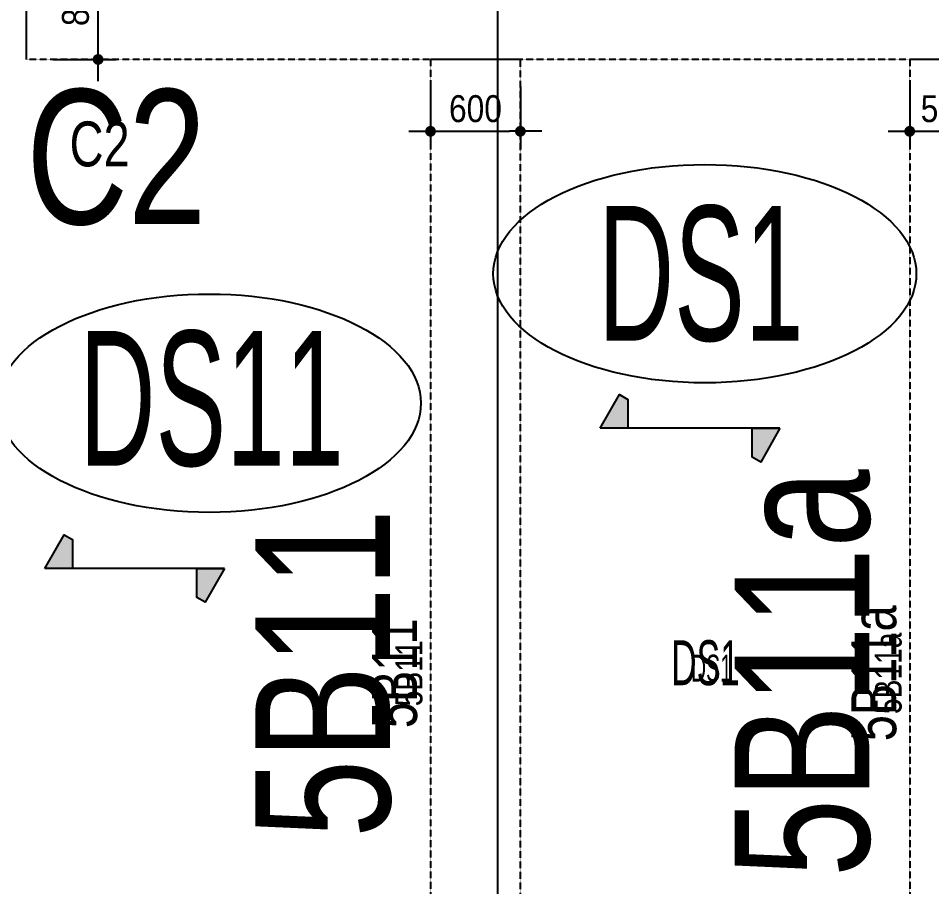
# Model space of a CAD drawing. Header units: millimetres. Extents: x 90970 to 179136, y 102485 to 153500.
# Drawn here: x 167701 to 173801, y 138179 to 143980 of the extents above; entities that cross this region are included whole.
import ezdxf
from ezdxf.enums import TextEntityAlignment as Align

# ---------------------------------------------------------------- set-up
doc = ezdxf.new("R2010")
doc.units = ezdxf.units.MM
doc.linetypes.add('HID', pattern=[2.3, 1.5, -0.8])
doc.layers.get('Defpoints').update_dxf_attribs({"color": 159})
for name, color, linetype in [('^DECK', 130, 'Continuous'), ('A-CEN', 1, 'Continuous'), ('BEAM-TEXT', 4, 'Continuous'), ('BEAM-TEXT @ 100', 4, 'Continuous'), ('BEAM-TEXT @ 300', 4, 'Continuous'), ('BEAM-TEXT @ 60', 4, 'Continuous'), ('COLUMN-TEXT', 2, 'Continuous'), ('COLUMN-TEXT @ 100', 2, 'Continuous'), ('COLUMN-TEXT @ 300', 2, 'Continuous'), ('COLUMN-TEXT @ 60', 2, 'Continuous'), ('DECK-PL', 4, 'Continuous'), ('DECK-SLAB', 4, 'Continuous'), ('DECK-SLAB @ 100', 4, 'Continuous'), ('DECK-SLAB @ 300', 4, 'Continuous'), ('DECK-SLAB @ 60', 4, 'Continuous'), ('보(beam)', 4, 'HID'), ('보(girder)', 7, 'HID')]:
    doc.layers.add(name, color=color, linetype=linetype)
doc.styles.add('Gdim', font='Dotum.ttf', dxfattribs={"width": 0.9})
doc.styles.add('Gtx', font='Dotum.ttf')
doc.dimstyles.new('Gdim200', dxfattribs={"dimscale": 200, "dimtxt": 3, "dimasz": 1.2, "dimexe": 2, "dimexo": 3, "dimgap": 1, "dimtad": 1, "dimdsep": 46, "dimlunit": 6, "dimtxsty": 'Gdim', "dimblk1": '_CIDOT', "dimblk2": '_CIDOT', "dimsah": 1, "dimcen": 2.5, "dimdle": 2, "dimclrd": 1, "dimclre": 1, "dimclrt": 3, "dimazin": 2, "dimtfac": 1, "dimtix": 1, "dimtmove": 2, "dimatfit": 3, "dimldrblk": '_CIDOT', "dimfxl": 0, "dimtolj": 1, "dimtzin": 0, "dimarcsym": 0})

# ---------------------------------------------------------------- blocks, each defined once
blk = doc.blocks.new('_CIDOT')
at = {"color": 0, "linetype": 'ByBlock'}
blk.add_line((2, 0), (-1, 0), dxfattribs=at)
at = {"color": 0, "linetype": 'ByBlock', "const_width": 0.5}
blk.add_lwpolyline([(-0.25, 0, 1), (0.25, 0, 1)], format="xyb", close=True, dxfattribs=at)
blk = doc.blocks.new('*D305')
at = {"layer": 'Defpoints', "color": 155, "lineweight": -2, "transparency": 16777216}
for p, q in [((-1725.5, 800), (-1305.5, 800)), ((-1425.5, 72), (-1425.5, 728)), ((-1725.5, 0), (-1305.5, 0))]:
    blk.add_line(p, q, dxfattribs=at)
at = {"layer": 'Defpoints', "color": 0, "transparency": 16777216}
for p in [(-1905.5, 800), (-1425.5, 800), (-1905.5, 0)]:
    blk.add_point(p, dxfattribs=at)
at = {"layer": 'Defpoints', "color": 155, "lineweight": -2, "transparency": 16777216, "xscale": 71.99999999999994, "yscale": 71.99999999999994, "zscale": 71.99999999999994}
for p, rotation in [((-1425.5, 800), 90), ((-1425.5, 0), 270)]:
    blk.add_blockref('_CIDOT', p, dxfattribs=dict(at, rotation=rotation))
at = {"layer": 'Defpoints', "color": 3, "transparency": 16777216, "insert": (-1575.6, 400), "char_height": 180, "attachment_point": 5, "rotation": 90, "style": 'Gdim'}
blk.add_mtext('\\A1;{\\C155;800}', dxfattribs=at)
blk = doc.blocks.new('*D335')
at = {"layer": 'Defpoints', "color": 155, "lineweight": -2, "transparency": 16777216}
for p, q in [((-887.9, 600), (-467.9, 600)), ((-587.9, 72), (-587.9, 528)), ((-887.9, 0), (-467.9, 0))]:
    blk.add_line(p, q, dxfattribs=at)
at = {"layer": 'Defpoints', "color": 0, "transparency": 16777216}
for p in [(-1067.9, 600), (-587.9, 600), (-1067.9, 0)]:
    blk.add_point(p, dxfattribs=at)
at = {"layer": 'Defpoints', "color": 155, "lineweight": -2, "transparency": 16777216, "xscale": 71.99999999999994, "yscale": 71.99999999999994, "zscale": 71.99999999999994}
for p, rotation in [((-587.9, 600), 90), ((-587.9, 0), 270)]:
    blk.add_blockref('_CIDOT', p, dxfattribs=dict(at, rotation=rotation))
at = {"layer": 'Defpoints', "color": 3, "transparency": 16777216, "insert": (-738, 300), "char_height": 180, "attachment_point": 5, "rotation": 90, "style": 'Gdim'}
blk.add_mtext('\\A1;{\\C155;600}', dxfattribs=at)
blk = doc.blocks.new('*U1108')
at = {"layer": 'BEAM-TEXT @ 100', "style": 'Gtx', "width": 0.8}
blk.add_text('5B11', height=300, rotation=90, dxfattribs=at).set_placement((170453.6, 139605), align=Align.BOTTOM_CENTER)
at = {"layer": 'BEAM-TEXT @ 300', "style": 'Gtx', "width": 0.8}
blk.add_text('5B11', height=900, rotation=90, dxfattribs=at).set_placement((170453.6, 139605), align=Align.BOTTOM_CENTER)
at = {"layer": 'BEAM-TEXT @ 60', "style": 'Gtx', "width": 0.8}
blk.add_text('5B11', height=180, rotation=90, dxfattribs=at).set_placement((170453.6, 139605), align=Align.BOTTOM_CENTER)
blk = doc.blocks.new('*U1109')
at = {"layer": 'BEAM-TEXT @ 100', "style": 'Gtx', "width": 0.8}
blk.add_text('5B11a', height=300, rotation=90, dxfattribs=at).set_placement((173653.6, 139605), align=Align.BOTTOM_CENTER)
at = {"layer": 'BEAM-TEXT @ 300', "style": 'Gtx', "width": 0.8}
blk.add_text('5B11a', height=900, rotation=90, dxfattribs=at).set_placement((173653.6, 139605), align=Align.BOTTOM_CENTER)
at = {"layer": 'BEAM-TEXT @ 60', "style": 'Gtx', "width": 0.8}
blk.add_text('5B11a', height=180, rotation=90, dxfattribs=at).set_placement((173653.6, 139605), align=Align.BOTTOM_CENTER)
blk = doc.blocks.new('*U1226')
at = {"layer": 'COLUMN-TEXT @ 100', "color": 3, "style": 'Gtx', "width": 0.8}
blk.add_text('C2', height=300, dxfattribs=at).set_placement((168043.1, 143290.6), align=Align.TOP_LEFT)
at = {"layer": 'COLUMN-TEXT @ 300', "color": 3, "style": 'Gtx', "width": 0.8}
blk.add_text('C2', height=900, dxfattribs=at).set_placement((167753.6, 143505), align=Align.TOP_LEFT)
at = {"layer": 'COLUMN-TEXT @ 60', "color": 3, "style": 'Gtx', "width": 0.8}
blk.add_text('C2', height=180, dxfattribs=at).set_placement((166441.6, 143323.9), align=Align.TOP_LEFT)
blk = doc.blocks.new('*U1300')
at = {"layer": 'DECK-SLAB @ 100', "style": 'Gtx', "width": 0.6}
blk.add_text('DS11', height=300, dxfattribs=at).set_placement((168768.1, 136014.4, 0))
at = {"layer": 'DECK-SLAB @ 300', "style": 'Gtx', "width": 0.6}
blk.add_text('DS11', height=900, dxfattribs=at).set_placement((168107.3, 140991.8, 0))
at = {"layer": 'DECK-SLAB @ 60', "style": 'Gtx', "width": 0.6}
blk.add_text('DS11', height=180, dxfattribs=at).set_placement((168833, 134266.5, 0))
blk = doc.blocks.new('*U1301')
at = {"layer": 'DECK-SLAB @ 100', "style": 'Gtx', "width": 0.6}
blk.add_text('DS1', height=300, dxfattribs=at).set_placement((172060.4, 139525.7, 0))
at = {"layer": 'DECK-SLAB @ 300', "style": 'Gtx', "width": 0.6}
blk.add_text('DS1', height=900, dxfattribs=at).set_placement((171570.8, 141827.1, 0))
at = {"layer": 'DECK-SLAB @ 60', "style": 'Gtx', "width": 0.6}
blk.add_text('DS1', height=180, dxfattribs=at).set_placement((172191.7, 139549.3, 0))
blk = doc.blocks.new('A$C58C40D4B')
at = {"layer": 'DECK-PL'}
for points in [[(600, 2), (471.1, 227.6), (415.3, 195.6), (415.3, 2)], [(-600, 2), (-471.1, -223.5), (-415.3, -191.6), (-415.3, 2)]]:
    blk.add_hatch(color=256, dxfattribs=at).paths.add_polyline_path(points)
blk.add_line((-600, 2), (600, 2), dxfattribs=at)
for points in [[(600, 2), (471.1, 227.6), (415.3, 195.6), (415.3, 2), (415.3, 2), (470.9, 2), (600, 2)], [(-600, 2), (-471.1, -223.5), (-415.3, -191.6), (-415.3, 2), (-415.3, 2), (-470.9, 2), (-600, 2)]]:
    blk.add_lwpolyline(points, dxfattribs=at)
blk = doc.blocks.new('*D267')
at = {"layer": 'Defpoints', "color": 155, "lineweight": -2, "transparency": 16777216}
for p, q in [((-887.9, 550), (-467.9, 550)), ((-587.9, 122), (-587.9, 478)), ((-887.9, 50), (-467.9, 50))]:
    blk.add_line(p, q, dxfattribs=at)
at = {"layer": 'Defpoints', "color": 0, "transparency": 16777216}
for p in [(-1067.9, 550), (-587.9, 550), (-1067.9, 50)]:
    blk.add_point(p, dxfattribs=at)
at = {"layer": 'Defpoints', "color": 155, "lineweight": -2, "transparency": 16777216, "xscale": 71.99999999999994, "yscale": 71.99999999999994, "zscale": 71.99999999999994}
for p, rotation in [((-587.9, 550), 90), ((-587.9, 50), 270)]:
    blk.add_blockref('_CIDOT', p, dxfattribs=dict(at, rotation=rotation))
at = {"layer": 'Defpoints', "color": 3, "transparency": 16777216, "insert": (-738, 300), "char_height": 180, "attachment_point": 5, "rotation": 90, "style": 'Gdim'}
blk.add_mtext('\\A1;{\\C155;500}', dxfattribs=at)
blk = doc.blocks.new('*U306')
at = {"layer": 'Defpoints'}
blk.add_line((-1905.451, 800), (-1905.451, 0), dxfattribs=at)
at = {"layer": '보(girder)'}
blk.add_line((6894.549, 0), (-1905.451, 0), dxfattribs=at)
at = {"layer": 'Defpoints'}
dim = blk.add_linear_dim(base=(-1425.451, 800), p1=(-1905.451, 0), p2=(-1905.451, 800), angle=90, text='{\\C155;<>}', dimstyle='Gdim200', override={"dimscale": 60, "dimzin": 8, "dimclrd": 155, "dimclre": 155}, dxfattribs=at)
dim.commit()
dim.dimension.update_dxf_attribs({"geometry": '*D305', "text_midpoint": (-1575.573, 400)})
blk = doc.blocks.new('*U336')
at = {"layer": 'Defpoints'}
for p, q in [((-1067.879, 600), (-1067.879, 0)), ((7632.121, 600), (7632.121, 0))]:
    blk.add_line(p, q, dxfattribs=at)
at = {"layer": '보(beam)'}
for p, q in [((7632.121, 600), (-1067.879, 600)), ((-1067.879, 0), (7632.121, 0))]:
    blk.add_line(p, q, dxfattribs=at)
at = {"layer": 'Defpoints'}
dim = blk.add_linear_dim(base=(-587.879, 600), p1=(-1067.879, 0), p2=(-1067.879, 600), angle=90, text='{\\C155;<>}', dimstyle='Gdim200', override={"dimscale": 60, "dimzin": 8, "dimclrd": 155, "dimclre": 155}, dxfattribs=at)
dim.commit()
dim.dimension.update_dxf_attribs({"geometry": '*D335', "text_midpoint": (-738.001, 300)})
blk = doc.blocks.new('*U268')
at = {"layer": 'Defpoints'}
for p, q in [((-1067.879, 550), (-1067.879, 50)), ((7132.121, 550), (7132.121, 50))]:
    blk.add_line(p, q, dxfattribs=at)
at = {"layer": '보(beam)'}
for p, q in [((7132.121, 550), (-1067.879, 550)), ((-1067.879, 50), (7132.121, 50))]:
    blk.add_line(p, q, dxfattribs=at)
at = {"layer": 'Defpoints'}
dim = blk.add_linear_dim(base=(-587.879, 550), p1=(-1067.879, 50), p2=(-1067.879, 550), angle=90, text='{\\C155;<>}', dimstyle='Gdim200', override={"dimscale": 60, "dimzin": 8, "dimclrd": 155, "dimclre": 155}, dxfattribs=at)
dim.commit()
dim.dimension.update_dxf_attribs({"geometry": '*D267', "text_midpoint": (-738.001, 300)})

msp = doc.modelspace()

# ---------------------------------------------------------------- linework, layer by layer
at = {"layer": '^DECK', "color": 0}
for centre in [(172285.1, 142274.1), (168976.5, 141409.1)]:
    msp.add_ellipse(centre, major_axis=(1412.4, 0), ratio=0.516176, dxfattribs=at)
at = {"layer": 'A-CEN'}
msp.add_line((170903.6, 135705), (170903.6, 153500), dxfattribs=at)

# ---------------------------------------------------------------- block references
at = {"layer": 'BEAM-TEXT'}
for name in ['*U1109', '*U1108']:
    msp.add_blockref(name, (0, 0), dxfattribs=at)
at = {"layer": 'COLUMN-TEXT'}
msp.add_blockref('*U1226', (0, 0), dxfattribs=at)
at = {"layer": 'DECK-PL', "xscale": -1}
for p in [(172187.1, 141239.2), (168477.8, 140302.7)]:
    msp.add_blockref('A$C58C40D4B', p, dxfattribs=at)
at = {"layer": 'DECK-SLAB'}
for name in ['*U1301', '*U1300']:
    msp.add_blockref(name, (0, 0), dxfattribs=at)
at = {"layer": '보(beam)', "rotation": 270}
for name, p in [('*U336', (170453.6, 142637.1)), ('*U268', (173603.6, 142637.1))]:
    msp.add_blockref(name, p, dxfattribs=at)
at = {"layer": '보(girder)'}
msp.add_blockref('*U306', (169659, 143705), dxfattribs=at)

doc.saveas('drawing.dxf')
